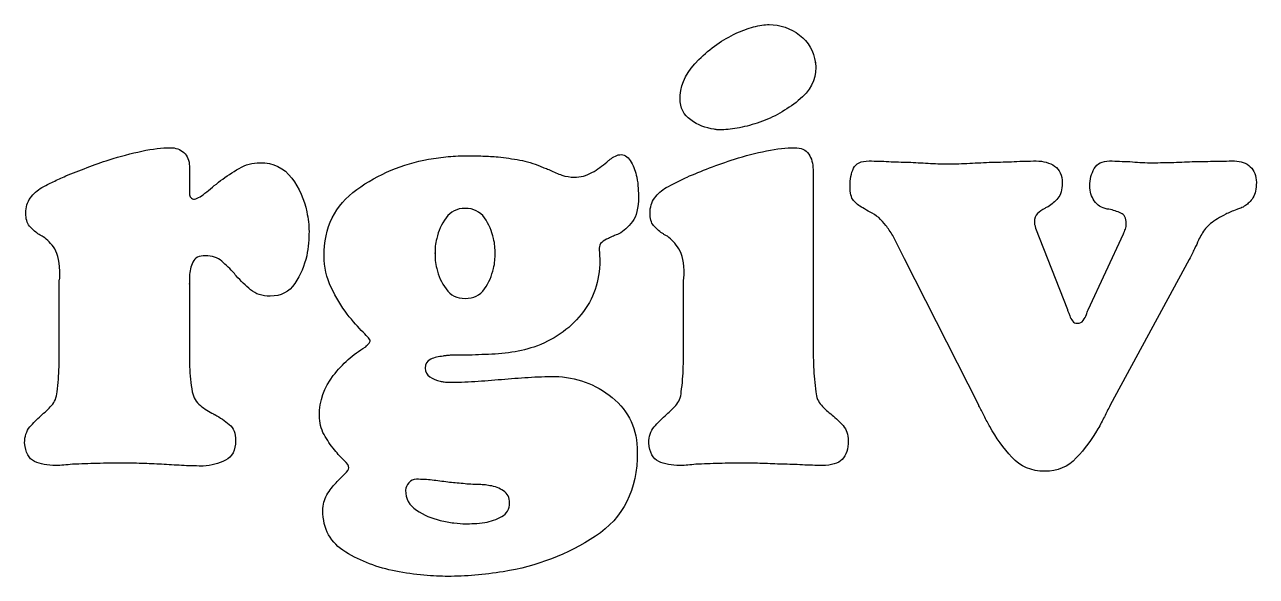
# Model space of a CAD drawing. Extents: x 1489 to 1914, y 371 to 1329.
# Drawn here: x 1614.04 to 1656.66, y 930.65 to 949.75 of the extents above; entities that cross this region are included whole.
import ezdxf

# ---------------------------------------------------------------- set-up
doc = ezdxf.new("R2010")
doc.units = 0
doc.layers.add('G0101', color=7, linetype='CONTINUOUS')

msp = doc.modelspace()

# ---------------------------------------------------------------- linework, layer by layer
at = {"layer": 'G0101', "color": 4}
for points in [[(1641.397859, 948.447576), (1641.397859, 948.387576)], [(1641.397859, 948.427576), (1641.397859, 948.447576)], [(1641.417859, 948.347576), (1641.417859, 948.307576), (1641.417859, 948.267576)], [(1636.717859, 947.187576), (1636.717859, 947.237576), (1636.717859, 947.307576)], [(1638.157859, 946.107576), (1638.027859, 946.107576)], [(1619.73776, 944.847876), (1619.73776, 944.007876), (1619.73776, 943.957876), (1619.73776, 943.927876)], [(1641.317859, 944.727576), (1641.317859, 938.795577)], [(1651.557559, 943.364576), (1651.527559, 943.364576), (1651.497559, 943.364576)], [(1648.977559, 942.902576), (1648.977559, 942.851576)], [(1647.057559, 936.572577), (1644.477559, 941.642576), (1644.077559, 942.444576)], [(1649.017559, 942.700576), (1650.117559, 939.889577)], [(1650.837559, 939.869577), (1652.057559, 942.500576)], [(1633.917759, 942.007476), (1633.937759, 941.587476)], [(1628.237759, 941.827476), (1628.237759, 941.847476)], [(1654.337559, 941.622576), (1651.597559, 936.572577)], [(1615.25776, 940.959876), (1615.25776, 941.010876), (1615.25776, 941.060876)], [(1636.837859, 938.795577), (1636.837859, 940.880576), (1636.857859, 941.080576)], [(1615.23776, 938.775877), (1615.23776, 940.880876)], [(1619.73776, 941.027876), (1619.73776, 940.897876), (1619.73776, 940.767876), (1619.73776, 940.787876)], [(1619.73776, 940.787876), (1619.73776, 938.801877)], [(1636.837859, 938.775577), (1636.837859, 938.795577)], [(1629.407759, 938.307477), (1628.957759, 938.307477), (1628.757759, 938.307477)], [(1647.057559, 936.552577), (1647.057559, 936.572577)], [(1620.587759, 936.250877), (1620.617759, 936.250877)], [(1620.217759, 934.467877), (1620.187759, 934.467877), (1620.157759, 934.467877)]]:
    msp.add_lwpolyline(points, dxfattribs=at)
for points in [[(1634.367759, 936.837477)], [(1627.327759, 933.887477)]]:
    msp.add_lwpolyline(points, close=True, dxfattribs=at)
for points in [[(1638.657859, 949.447576), (1638.857859, 949.540576), (1639.057859, 949.614576), (1639.257859, 949.667576)], [(1639.257859, 949.667576), (1639.457859, 949.720576), (1639.637859, 949.747576), (1639.797859, 949.747576)], [(1639.797859, 949.747576), (1640.184859, 949.747576), (1640.534859, 949.627576), (1640.847859, 949.387576)], [(1637.367859, 948.537576), (1637.760859, 948.930576), (1638.190859, 949.234576), (1638.657859, 949.447576)], [(1640.847859, 949.387576), (1641.160859, 949.147576), (1641.344859, 948.827576), (1641.397859, 948.427576)], [(1636.717859, 947.307576), (1636.757859, 947.734576), (1636.974859, 948.144576), (1637.367859, 948.537576)], [(1641.397859, 948.387576), (1641.397859, 948.374576), (1641.403859, 948.360576), (1641.417859, 948.347576)], [(1641.417859, 948.267576), (1641.417859, 947.827576), (1641.213859, 947.444576), (1640.807859, 947.117576)], [(1637.087859, 946.447576), (1636.840859, 946.620576), (1636.717859, 946.867576), (1636.717859, 947.187576)], [(1640.807859, 947.117576), (1640.400859, 946.790576), (1639.957859, 946.540576), (1639.477859, 946.367576)], [(1637.897859, 946.127576), (1637.604859, 946.167576), (1637.334859, 946.274576), (1637.087859, 946.447576)], [(1638.777859, 946.177576), (1638.550859, 946.130576), (1638.344859, 946.107576), (1638.157859, 946.107576)], [(1639.477859, 946.367576), (1639.237859, 946.287576), (1639.003859, 946.224576), (1638.777859, 946.177576)], [(1638.027859, 946.107576), (1637.980859, 946.107576), (1637.937859, 946.114576), (1637.897859, 946.127576)], [(1616.95776, 945.067876), (1617.34376, 945.187876), (1617.72476, 945.287876), (1618.09776, 945.367876)], [(1618.09776, 945.367876), (1618.47076, 945.447876), (1618.79776, 945.487876), (1619.07776, 945.487876)], [(1619.07776, 945.487876), (1619.26476, 945.487876), (1619.42076, 945.430876), (1619.54776, 945.317876)], [(1619.54776, 945.317876), (1619.67476, 945.204876), (1619.73776, 945.047876), (1619.73776, 944.847876)], [(1638.597859, 945.087576), (1638.970859, 945.207576), (1639.340859, 945.303576), (1639.707859, 945.377576)], [(1639.707859, 945.377576), (1640.074859, 945.450576), (1640.397859, 945.487576), (1640.677859, 945.487576)], [(1640.677859, 945.487576), (1640.903859, 945.487576), (1641.067859, 945.414576), (1641.167859, 945.267576)], [(1616.19776, 944.797876), (1616.45076, 944.897876), (1616.70476, 944.987876), (1616.95776, 945.067876)], [(1621.457759, 944.767876), (1621.684759, 944.900876), (1621.924759, 944.967876), (1622.177759, 944.967876)], [(1622.177759, 944.967876), (1622.644759, 944.967876), (1623.010759, 944.790876), (1623.277759, 944.437876)], [(1625.527759, 944.037476), (1626.280759, 944.577476), (1627.111759, 944.927476), (1628.017759, 945.087476)], [(1628.017759, 945.087476), (1628.244759, 945.127476), (1628.470759, 945.157476), (1628.697759, 945.177476)], [(1628.697759, 945.177476), (1628.924759, 945.197476), (1629.144759, 945.207476), (1629.357759, 945.207476)], [(1629.357759, 945.207476), (1629.530759, 945.207476), (1629.707759, 945.204476), (1629.887759, 945.197476)], [(1629.887759, 945.197476), (1630.067759, 945.190476), (1630.244759, 945.180476), (1630.417759, 945.167476)], [(1630.417759, 945.167476), (1630.671759, 945.140476), (1630.921759, 945.104476), (1631.167759, 945.057476)], [(1631.167759, 945.057476), (1631.414759, 945.011476), (1631.651759, 944.940476), (1631.877759, 944.847476)], [(1633.667759, 944.627476), (1633.861759, 944.734476), (1634.030759, 944.854476), (1634.177759, 944.987476)], [(1634.177759, 944.987476), (1634.190759, 945.000476), (1634.207759, 945.014476), (1634.227759, 945.027476)], [(1634.227759, 945.027476), (1634.247759, 945.040476), (1634.270759, 945.060476), (1634.297759, 945.087476)], [(1634.297759, 945.087476), (1634.350759, 945.127476), (1634.410759, 945.164476), (1634.477759, 945.197476)], [(1634.477759, 945.197476), (1634.544759, 945.230476), (1634.611759, 945.247476), (1634.677759, 945.247476)], [(1634.677759, 945.247476), (1634.824759, 945.234476), (1634.940759, 945.147476), (1635.027759, 944.987476)], [(1635.027759, 944.987476), (1635.114759, 944.827476), (1635.177759, 944.654476), (1635.217759, 944.467476)], [(1637.737859, 944.787576), (1638.017859, 944.894576), (1638.304859, 944.994576), (1638.597859, 945.087576)], [(1641.167859, 945.267576), (1641.267859, 945.120576), (1641.317859, 944.940576), (1641.317859, 944.727576)], [(1642.717559, 944.777576), (1642.797559, 944.944576), (1642.977559, 945.027576), (1643.257559, 945.027576)], [(1643.257559, 945.027576), (1643.484559, 945.027576), (1643.710559, 945.020576), (1643.937559, 945.007576)], [(1643.937559, 945.007576), (1644.164559, 944.994576), (1644.390559, 944.987576), (1644.617559, 944.987576)], [(1644.617559, 944.987576), (1644.844559, 944.974576), (1645.070559, 944.960576), (1645.297559, 944.947576)], [(1645.297559, 944.947576), (1645.524559, 944.934576), (1645.750559, 944.927576), (1645.977559, 944.927576)], [(1645.977559, 944.927576), (1646.230559, 944.927576), (1646.484559, 944.934576), (1646.737559, 944.947576)], [(1646.737559, 944.947576), (1646.990559, 944.960576), (1647.250559, 944.974576), (1647.517559, 944.987576)], [(1647.517559, 944.987576), (1647.770559, 944.987576), (1648.024559, 944.994576), (1648.277559, 945.007576)], [(1648.277559, 945.007576), (1648.530559, 945.020576), (1648.784559, 945.027576), (1649.037559, 945.027576)], [(1649.037559, 945.027576), (1649.290559, 945.027576), (1649.504559, 944.967576), (1649.677559, 944.847576)], [(1651.047559, 944.767576), (1651.147559, 944.940576), (1651.324559, 945.027576), (1651.577559, 945.027576)], [(1651.577559, 945.027576), (1651.697559, 945.027576), (1651.814559, 945.024576), (1651.927559, 945.017576)], [(1651.927559, 945.017576), (1652.040559, 945.010576), (1652.157559, 945.007576), (1652.277559, 945.007576)], [(1652.277559, 945.007576), (1652.397559, 944.994576), (1652.514559, 944.984576), (1652.627559, 944.977576)], [(1652.627559, 944.977576), (1652.740559, 944.970576), (1652.857559, 944.967576), (1652.977559, 944.967576)], [(1652.977559, 944.967576), (1653.217559, 944.967576), (1653.460559, 944.970576), (1653.707559, 944.977576)], [(1653.707559, 944.977576), (1653.953559, 944.984576), (1654.197559, 944.994576), (1654.437559, 945.007576)], [(1654.437559, 945.007576), (1654.677559, 945.007576), (1654.920559, 945.010576), (1655.167559, 945.017576)], [(1655.167559, 945.017576), (1655.414559, 945.024576), (1655.657559, 945.027576), (1655.897559, 945.027576)], [(1655.897559, 945.027576), (1656.124559, 945.027576), (1656.307559, 944.960576), (1656.447559, 944.827576)], [(1615.02776, 944.307876), (1615.16776, 944.373876), (1615.31076, 944.440876), (1615.45776, 944.507876)], [(1615.45776, 944.507876), (1615.69776, 944.600876), (1615.94476, 944.697876), (1616.19776, 944.797876)], [(1620.817759, 944.347876), (1621.017759, 944.494876), (1621.230759, 944.633876), (1621.457759, 944.767876)], [(1631.877759, 944.847476), (1631.930759, 944.820476), (1631.987759, 944.797476), (1632.047759, 944.777476)], [(1632.047759, 944.777476), (1632.107759, 944.757476), (1632.164759, 944.734476), (1632.217759, 944.707476)], [(1632.217759, 944.707476), (1632.350759, 944.640476), (1632.487759, 944.584476), (1632.627759, 944.537476)], [(1632.627759, 944.537476), (1632.767759, 944.491476), (1632.910759, 944.467476), (1633.057759, 944.467476)], [(1633.057759, 944.467476), (1633.270759, 944.467476), (1633.474759, 944.520476), (1633.667759, 944.627476)], [(1635.217759, 944.467476), (1635.244759, 944.334476), (1635.260759, 944.204476), (1635.267759, 944.077476)], [(1636.577859, 944.277576), (1636.697859, 944.337576), (1636.824859, 944.400576), (1636.957859, 944.467576)], [(1636.957859, 944.467576), (1637.197859, 944.573576), (1637.457859, 944.680576), (1637.737859, 944.787576)], [(1642.597559, 944.147576), (1642.597559, 944.400576), (1642.637559, 944.610576), (1642.717559, 944.777576)], [(1649.677559, 944.847576), (1649.850559, 944.727576), (1649.937559, 944.534576), (1649.937559, 944.267576)], [(1650.897559, 944.167576), (1650.897559, 944.394576), (1650.947559, 944.593576), (1651.047559, 944.767576)], [(1656.447559, 944.827576), (1656.587559, 944.694576), (1656.657559, 944.514576), (1656.657559, 944.287576)], [(1614.23776, 943.746876), (1614.34376, 943.893876), (1614.47776, 944.013876), (1614.63776, 944.107876)], [(1614.63776, 944.107876), (1614.75776, 944.173876), (1614.88776, 944.240876), (1615.02776, 944.307876)], [(1620.277759, 943.907876), (1620.437759, 944.040876), (1620.617759, 944.187876), (1620.817759, 944.347876)], [(1623.277759, 944.437876), (1623.544759, 944.083876), (1623.717759, 943.693876), (1623.797759, 943.267876)], [(1624.397759, 941.727476), (1624.397759, 942.727476), (1624.774759, 943.497476), (1625.527759, 944.037476)], [(1635.267759, 944.077476), (1635.274759, 943.951476), (1635.277759, 943.854476), (1635.277759, 943.787476)], [(1635.837859, 943.746576), (1635.943859, 943.893576), (1636.077859, 944.013576), (1636.237859, 944.107576)], [(1636.237859, 944.107576), (1636.344859, 944.160576), (1636.457859, 944.217576), (1636.577859, 944.277576)], [(1642.717559, 943.656576), (1642.637559, 943.756576), (1642.597559, 943.920576), (1642.597559, 944.147576)], [(1649.937559, 944.267576), (1649.937559, 944.026576), (1649.887559, 943.849576), (1649.787559, 943.735576)], [(1651.047559, 943.645576), (1650.947559, 943.792576), (1650.897559, 943.966576), (1650.897559, 944.167576)], [(1656.657559, 944.287576), (1656.657559, 944.060576), (1656.617559, 943.883576), (1656.537559, 943.756576)], [(1614.07776, 943.225876), (1614.07776, 943.425876), (1614.13076, 943.599876), (1614.23776, 943.746876)], [(1619.73776, 943.927876), (1619.73776, 943.873876), (1619.74776, 943.827876), (1619.76776, 943.787876)], [(1619.76776, 943.787876), (1619.78776, 943.747876), (1619.82376, 943.720876), (1619.87776, 943.707876)], [(1619.87776, 943.707876), (1619.98476, 943.707876), (1620.117759, 943.773876), (1620.277759, 943.907876)], [(1635.277759, 943.787476), (1635.277759, 943.400476), (1635.207759, 943.114476), (1635.067759, 942.927476)], [(1635.677859, 943.225576), (1635.677859, 943.426576), (1635.730859, 943.599576), (1635.837859, 943.746576)], [(1643.037559, 943.405576), (1642.904559, 943.472576), (1642.797559, 943.556576), (1642.717559, 943.656576)], [(1649.787559, 943.735576), (1649.687559, 943.621576), (1649.577559, 943.524576), (1649.457559, 943.444576)], [(1651.497559, 943.364576), (1651.297559, 943.404576), (1651.147559, 943.497576), (1651.047559, 943.645576)], [(1656.537559, 943.756576), (1656.457559, 943.629576), (1656.370559, 943.539576), (1656.277559, 943.486576)], [(1614.20776, 942.774876), (1614.12076, 942.873876), (1614.07776, 943.024876), (1614.07776, 943.225876)], [(1623.797759, 943.267876), (1623.823759, 943.147876), (1623.843759, 943.030876), (1623.857759, 942.917876)], [(1629.277759, 943.387476), (1628.997759, 943.387476), (1628.777759, 943.277476), (1628.617759, 943.057476)], [(1629.947759, 943.057476), (1629.794759, 943.277476), (1629.570759, 943.387476), (1629.277759, 943.387476)], [(1635.797859, 942.794576), (1635.717859, 942.894576), (1635.677859, 943.038576), (1635.677859, 943.225576)], [(1643.297559, 943.255576), (1643.203559, 943.302576), (1643.117559, 943.352576), (1643.037559, 943.405576)], [(1643.597559, 943.065576), (1643.490559, 943.145576), (1643.390559, 943.208576), (1643.297559, 943.255576)], [(1649.087559, 943.203576), (1649.014559, 943.136576), (1648.977559, 943.035576), (1648.977559, 942.902576)], [(1649.337559, 943.384576), (1649.244559, 943.330576), (1649.160559, 943.270576), (1649.087559, 943.203576)], [(1649.387559, 943.414576), (1649.367559, 943.407576), (1649.350559, 943.397576), (1649.337559, 943.384576)], [(1649.457559, 943.444576), (1649.430559, 943.430576), (1649.407559, 943.420576), (1649.387559, 943.414576)], [(1651.967559, 943.223576), (1651.840559, 943.277576), (1651.703559, 943.323576), (1651.557559, 943.364576)], [(1652.157559, 942.862576), (1652.157559, 943.049576), (1652.094559, 943.169576), (1651.967559, 943.223576)], [(1655.597559, 943.185576), (1655.490559, 943.131576), (1655.397559, 943.078576), (1655.317559, 943.025576)], [(1655.977559, 943.345576), (1655.830559, 943.292576), (1655.703559, 943.238576), (1655.597559, 943.185576)], [(1656.117559, 943.395576), (1656.064559, 943.375576), (1656.017559, 943.358576), (1655.977559, 943.345576)], [(1656.277559, 943.486576), (1656.224559, 943.445576), (1656.170559, 943.415576), (1656.117559, 943.395576)], [(1614.49776, 942.503876), (1614.39076, 942.583876), (1614.29476, 942.673876), (1614.20776, 942.774876)], [(1623.857759, 942.917876), (1623.870759, 942.803876), (1623.877759, 942.693876), (1623.877759, 942.587876)], [(1628.617759, 943.057476), (1628.457759, 942.837476), (1628.350759, 942.600476), (1628.297759, 942.347476)], [(1630.257759, 942.347476), (1630.204759, 942.600476), (1630.100759, 942.837476), (1629.947759, 943.057476)], [(1635.067759, 942.927476), (1634.927759, 942.741476), (1634.770759, 942.600476), (1634.597759, 942.507476)], [(1636.097859, 942.524576), (1635.977859, 942.604576), (1635.877859, 942.694576), (1635.797859, 942.794576)], [(1643.837559, 942.794576), (1643.757559, 942.894576), (1643.677559, 942.985576), (1643.597559, 943.065576)], [(1644.077559, 942.444576), (1643.997559, 942.577576), (1643.917559, 942.694576), (1643.837559, 942.794576)], [(1648.977559, 942.851576), (1648.977559, 942.831576), (1648.984559, 942.814576), (1648.997559, 942.801576)], [(1648.997559, 942.801576), (1648.997559, 942.787576), (1649.000559, 942.771576), (1649.007559, 942.751576)], [(1649.007559, 942.751576), (1649.014559, 942.731576), (1649.017559, 942.714576), (1649.017559, 942.700576)], [(1652.127559, 942.671576), (1652.147559, 942.731576), (1652.157559, 942.795576), (1652.157559, 942.862576)], [(1655.317559, 943.025576), (1655.130559, 942.918576), (1654.990559, 942.804576), (1654.897559, 942.684576)], [(1614.57776, 942.463876), (1614.55076, 942.476876), (1614.52476, 942.490876), (1614.49776, 942.503876)], [(1614.67776, 942.403876), (1614.63776, 942.430876), (1614.60476, 942.450876), (1614.57776, 942.463876)], [(1615.07776, 941.982876), (1614.95776, 942.169876), (1614.82376, 942.309876), (1614.67776, 942.403876)], [(1623.877759, 942.587876), (1623.877759, 942.467876), (1623.870759, 942.333876), (1623.857759, 942.187876)], [(1628.297759, 942.347476), (1628.270759, 942.254476), (1628.254759, 942.164476), (1628.247759, 942.077476)], [(1630.307759, 942.077476), (1630.300759, 942.164476), (1630.284759, 942.254476), (1630.257759, 942.347476)], [(1634.237759, 942.347476), (1634.144759, 942.307476), (1634.067759, 942.261476), (1634.007759, 942.207476)], [(1634.407759, 942.427476), (1634.347759, 942.400476), (1634.290759, 942.374476), (1634.237759, 942.347476)], [(1634.597759, 942.507476), (1634.530759, 942.480476), (1634.467759, 942.454476), (1634.407759, 942.427476)], [(1636.177859, 942.473576), (1636.150859, 942.493576), (1636.124859, 942.510576), (1636.097859, 942.524576)], [(1636.277859, 942.424576), (1636.237859, 942.436576), (1636.204859, 942.453576), (1636.177859, 942.473576)], [(1636.677859, 941.983576), (1636.557859, 942.169576), (1636.423859, 942.317576), (1636.277859, 942.424576)], [(1652.057559, 942.500576), (1652.084559, 942.553576), (1652.107559, 942.611576), (1652.127559, 942.671576)], [(1654.897559, 942.684576), (1654.804559, 942.564576), (1654.724559, 942.430576), (1654.657559, 942.283576)], [(1615.25776, 941.060876), (1615.25776, 941.487876), (1615.19776, 941.795876), (1615.07776, 941.982876)], [(1623.857759, 942.187876), (1623.843759, 942.040876), (1623.823759, 941.893876), (1623.797759, 941.747876)], [(1628.247759, 942.077476), (1628.240759, 941.991476), (1628.237759, 941.907476), (1628.237759, 941.827476)], [(1630.317759, 941.827476), (1630.317759, 941.907476), (1630.314759, 941.991476), (1630.307759, 942.077476)], [(1634.007759, 942.207476), (1633.947759, 942.154476), (1633.917759, 942.087476), (1633.917759, 942.007476)], [(1636.857859, 941.080576), (1636.857859, 941.495576), (1636.797859, 941.795576), (1636.677859, 941.983576)], [(1654.517559, 941.983576), (1654.464559, 941.876576), (1654.404559, 941.755576), (1654.337559, 941.622576)], [(1654.657559, 942.283576), (1654.617559, 942.189576), (1654.570559, 942.089576), (1654.517559, 941.983576)], [(1619.85776, 941.527876), (1619.79076, 941.380876), (1619.75076, 941.213876), (1619.73776, 941.027876)], [(1620.297759, 941.747876), (1620.070759, 941.747876), (1619.92476, 941.673876), (1619.85776, 941.527876)], [(1620.857759, 941.557876), (1620.710759, 941.683876), (1620.524759, 941.747876), (1620.297759, 941.747876)], [(1621.297759, 941.127876), (1621.150759, 941.287876), (1621.004759, 941.430876), (1620.857759, 941.557876)], [(1623.797759, 941.747876), (1623.717759, 941.400876), (1623.580759, 941.080876), (1623.387759, 940.787876)], [(1624.647759, 940.647476), (1624.480759, 940.994476), (1624.397759, 941.354476), (1624.397759, 941.727476)], [(1628.237759, 941.847476), (1628.237759, 941.754476), (1628.240759, 941.664476), (1628.247759, 941.577476)], [(1628.247759, 941.577476), (1628.254759, 941.491476), (1628.270759, 941.400476), (1628.297759, 941.307476)], [(1630.257759, 941.307476), (1630.284759, 941.400476), (1630.300759, 941.491476), (1630.307759, 941.577476)], [(1630.307759, 941.577476), (1630.314759, 941.664476), (1630.317759, 941.747476), (1630.317759, 941.827476)], [(1633.937759, 941.587476), (1633.937759, 940.867476), (1633.724759, 940.244476), (1633.297759, 939.717477)], [(1621.327759, 941.087876), (1621.320759, 941.100876), (1621.310759, 941.113876), (1621.297759, 941.127876)], [(1621.357759, 941.047876), (1621.343759, 941.060876), (1621.334759, 941.073876), (1621.327759, 941.087876)], [(1621.857759, 940.567876), (1621.684759, 940.713876), (1621.517759, 940.873876), (1621.357759, 941.047876)], [(1628.297759, 941.307476), (1628.350759, 941.054476), (1628.457759, 940.817476), (1628.617759, 940.597476)], [(1629.947759, 940.597476), (1630.100759, 940.817476), (1630.204759, 941.054476), (1630.257759, 941.307476)], [(1615.23776, 940.880876), (1615.23776, 940.920876), (1615.24476, 940.946876), (1615.25776, 940.959876)], [(1623.387759, 940.787876), (1623.194759, 940.494876), (1622.910759, 940.347876), (1622.537759, 940.347876)], [(1625.197759, 939.727477), (1624.997759, 939.994477), (1624.814759, 940.300476), (1624.647759, 940.647476)], [(1622.537759, 940.347876), (1622.257759, 940.347876), (1622.030759, 940.420876), (1621.857759, 940.567876)], [(1628.617759, 940.597476), (1628.777759, 940.377476), (1628.997759, 940.267476), (1629.277759, 940.267476)], [(1629.277759, 940.267476), (1629.570759, 940.267476), (1629.794759, 940.377476), (1629.947759, 940.597476)], [(1650.117559, 939.889577), (1650.130559, 939.849577), (1650.144559, 939.812577), (1650.157559, 939.779577)], [(1650.157559, 939.779577), (1650.170559, 939.745577), (1650.183559, 939.708577), (1650.197559, 939.668577)], [(1650.777559, 939.708577), (1650.790559, 939.735577), (1650.800559, 939.762577), (1650.807559, 939.789577)], [(1650.807559, 939.789577), (1650.814559, 939.816577), (1650.824559, 939.842577), (1650.837559, 939.869577)], [(1625.747759, 939.097477), (1625.580759, 939.264477), (1625.397759, 939.474477), (1625.197759, 939.727477)], [(1633.297759, 939.717477), (1632.870759, 939.190477), (1632.324759, 938.814477), (1631.657759, 938.587477)], [(1650.197559, 939.668577), (1650.224559, 939.601577), (1650.257559, 939.541577), (1650.297559, 939.488577)], [(1650.297559, 939.488577), (1650.337559, 939.434577), (1650.390559, 939.407577), (1650.457559, 939.407577)], [(1650.457559, 939.407577), (1650.550559, 939.407577), (1650.620559, 939.441577), (1650.667559, 939.508577)], [(1650.667559, 939.508577), (1650.714559, 939.574577), (1650.750559, 939.641577), (1650.777559, 939.708577)], [(1625.997759, 938.807477), (1625.997759, 938.834477), (1625.914759, 938.930477), (1625.747759, 939.097477)], [(1615.22776, 937.903877), (1615.23476, 938.190877), (1615.23776, 938.480877), (1615.23776, 938.775877)], [(1619.73776, 938.801877), (1619.73776, 938.493877), (1619.74076, 938.195877), (1619.74776, 937.907877)], [(1624.717759, 937.597477), (1625.037759, 938.004477), (1625.404759, 938.334477), (1625.817759, 938.587477)], [(1625.817759, 938.587477), (1625.830759, 938.587477), (1625.841759, 938.590477), (1625.847759, 938.597477)], [(1625.847759, 938.597477), (1625.854759, 938.604477), (1625.857759, 938.614477), (1625.857759, 938.627477)], [(1625.857759, 938.627477), (1625.897759, 938.654477), (1625.930759, 938.684477), (1625.957759, 938.717477)], [(1625.957759, 938.717477), (1625.984759, 938.750477), (1625.997759, 938.780477), (1625.997759, 938.807477)], [(1631.657759, 938.587477), (1631.377759, 938.494477), (1631.084759, 938.427477), (1630.777759, 938.387477)], [(1636.827859, 937.903577), (1636.834859, 938.190577), (1636.837859, 938.481577), (1636.837859, 938.775577)], [(1641.317859, 938.795577), (1641.317859, 938.487577), (1641.324859, 938.190577), (1641.337859, 937.903577)], [(1628.087759, 938.165477), (1627.960759, 938.108477), (1627.897759, 938.003477), (1627.897759, 937.852477)], [(1628.517759, 938.269477), (1628.357759, 938.257477), (1628.214759, 938.222477), (1628.087759, 938.165477)], [(1628.637759, 938.288477), (1628.597759, 938.288477), (1628.557759, 938.282477), (1628.517759, 938.269477)], [(1628.757759, 938.307477), (1628.717759, 938.294477), (1628.677759, 938.288477), (1628.637759, 938.288477)], [(1629.857759, 938.327477), (1629.710759, 938.314477), (1629.560759, 938.307477), (1629.407759, 938.307477)], [(1630.777759, 938.387477), (1630.470759, 938.347477), (1630.164759, 938.327477), (1629.857759, 938.327477)], [(1615.15776, 937.031877), (1615.19776, 937.325877), (1615.22076, 937.615877), (1615.22776, 937.903877)], [(1619.74776, 937.907877), (1619.75476, 937.619877), (1619.78476, 937.328877), (1619.83776, 937.034877)], [(1627.897759, 937.852477), (1627.897759, 937.725477), (1627.950759, 937.626477), (1628.057759, 937.555477)], [(1636.757859, 937.031577), (1636.797859, 937.325577), (1636.820859, 937.615577), (1636.827859, 937.903577)], [(1641.337859, 937.903577), (1641.350859, 937.615577), (1641.377859, 937.324577), (1641.417859, 937.030577)], [(1624.237759, 936.207477), (1624.237759, 936.727477), (1624.397759, 937.190477), (1624.717759, 937.597477)], [(1628.057759, 937.555477), (1628.164759, 937.483477), (1628.284759, 937.434477), (1628.417759, 937.407477)], [(1628.417759, 937.407477), (1628.457759, 937.394477), (1628.504759, 937.384477), (1628.557759, 937.377477)], [(1628.557759, 937.377477), (1628.611759, 937.370477), (1628.657759, 937.367477), (1628.697759, 937.367477)], [(1628.697759, 937.367477), (1629.004759, 937.367477), (1629.310759, 937.377477), (1629.617759, 937.397477)], [(1629.617759, 937.397477), (1629.924759, 937.417477), (1630.230759, 937.440477), (1630.537759, 937.467477)], [(1630.537759, 937.467477), (1630.844759, 937.494477), (1631.151759, 937.517477), (1631.457759, 937.537477)], [(1631.457759, 937.537477), (1631.764759, 937.557477), (1632.070759, 937.567477), (1632.377759, 937.567477)], [(1632.377759, 937.567477), (1633.124759, 937.554477), (1633.787759, 937.310477), (1634.367759, 936.837477)], [(1614.96776, 936.559877), (1615.08076, 936.686877), (1615.14476, 936.844877), (1615.15776, 937.031877)], [(1619.83776, 937.034877), (1619.87776, 936.833877), (1619.97076, 936.675877), (1620.117759, 936.561877)], [(1634.367759, 936.837477), (1634.947759, 936.364477), (1635.237759, 935.734477), (1635.237759, 934.947477)], [(1636.567859, 936.560577), (1636.680859, 936.687577), (1636.744859, 936.844577), (1636.757859, 937.031577)], [(1641.417859, 937.030577), (1641.430859, 936.843577), (1641.494859, 936.690577), (1641.607859, 936.570577)], [(1614.59776, 936.209877), (1614.73076, 936.316877), (1614.85476, 936.433877), (1614.96776, 936.559877)], [(1620.117759, 936.561877), (1620.264759, 936.448877), (1620.417759, 936.350877), (1620.577759, 936.270877)], [(1636.197859, 936.209577), (1636.330859, 936.316577), (1636.454859, 936.433577), (1636.567859, 936.560577)], [(1641.607859, 936.570577), (1641.720859, 936.449577), (1641.844859, 936.336577), (1641.977859, 936.229577)], [(1647.237559, 936.201577), (1647.170559, 936.328577), (1647.110559, 936.445577), (1647.057559, 936.552577)], [(1651.597559, 936.572577), (1651.530559, 936.438577), (1651.464559, 936.304577), (1651.397559, 936.171577)], [(1614.21776, 935.818877), (1614.33776, 935.958877), (1614.46476, 936.089877), (1614.59776, 936.209877)], [(1620.577759, 936.270877), (1620.577759, 936.257877), (1620.580759, 936.250877), (1620.587759, 936.250877)], [(1620.617759, 936.250877), (1620.803759, 936.143877), (1620.970759, 936.030877), (1621.117759, 935.909877)], [(1624.397759, 935.557477), (1624.290759, 935.750477), (1624.237759, 935.967477), (1624.237759, 936.207477)], [(1635.817859, 935.819577), (1635.937859, 935.959577), (1636.064859, 936.089577), (1636.197859, 936.209577)], [(1641.977859, 936.229577), (1642.110859, 936.122577), (1642.237859, 936.002577), (1642.357859, 935.868577)], [(1647.437559, 935.830577), (1647.370559, 935.950577), (1647.304559, 936.074577), (1647.237559, 936.201577)], [(1651.397559, 936.171577), (1651.330559, 936.037577), (1651.257559, 935.897577), (1651.177559, 935.750577)], [(1614.03776, 935.267877), (1614.03776, 935.494877), (1614.09776, 935.678877), (1614.21776, 935.818877)], [(1621.117759, 935.909877), (1621.264759, 935.788877), (1621.337759, 935.601877), (1621.337759, 935.347877)], [(1624.757759, 935.027477), (1624.624759, 935.187477), (1624.504759, 935.364477), (1624.397759, 935.557477)], [(1635.637859, 935.267577), (1635.637859, 935.494577), (1635.697859, 935.678577), (1635.817859, 935.819577)], [(1642.357859, 935.868577), (1642.477859, 935.734577), (1642.537859, 935.561577), (1642.537859, 935.347577)], [(1648.197559, 934.768577), (1647.904559, 935.089577), (1647.650559, 935.443577), (1647.437559, 935.830577)], [(1651.177559, 935.750577), (1650.964559, 935.389577), (1650.714559, 935.055577), (1650.427559, 934.748577)], [(1614.37776, 934.627877), (1614.17776, 934.720877), (1614.06476, 934.933877), (1614.03776, 935.267877)], [(1621.337759, 935.347877), (1621.337759, 935.014877), (1621.220759, 934.787877), (1620.987759, 934.667877)], [(1635.977859, 934.627577), (1635.777859, 934.720577), (1635.664859, 934.934577), (1635.637859, 935.267577)], [(1642.537859, 935.347577), (1642.537859, 935.053577), (1642.467859, 934.837577), (1642.327859, 934.697577)], [(1620.987759, 934.667877), (1620.754759, 934.547877), (1620.497759, 934.480877), (1620.217759, 934.467877)], [(1625.097759, 934.657477), (1624.990759, 934.757477), (1624.877759, 934.880477), (1624.757759, 935.027477)], [(1625.257759, 934.407477), (1625.257759, 934.474477), (1625.204759, 934.557477), (1625.097759, 934.657477)], [(1635.237759, 934.947477), (1635.237759, 933.640477), (1634.754759, 932.671477), (1633.787759, 932.037477)], [(1642.327859, 934.697577), (1642.187859, 934.557577), (1641.957859, 934.487577), (1641.637859, 934.487577)], [(1649.337559, 934.287577), (1648.870559, 934.287577), (1648.490559, 934.447577), (1648.197559, 934.768577)], [(1650.427559, 934.748577), (1650.140559, 934.441577), (1649.777559, 934.287577), (1649.337559, 934.287577)], [(1615.11776, 934.487877), (1614.82376, 934.487877), (1614.57776, 934.534877), (1614.37776, 934.627877)], [(1615.39776, 934.497877), (1615.30376, 934.490877), (1615.21076, 934.487877), (1615.11776, 934.487877)], [(1615.69776, 934.527877), (1615.59076, 934.514877), (1615.49076, 934.504877), (1615.39776, 934.497877)], [(1616.54776, 934.557877), (1616.26076, 934.550877), (1615.97776, 934.540877), (1615.69776, 934.527877)], [(1617.39776, 934.567877), (1617.11776, 934.567877), (1616.83476, 934.564877), (1616.54776, 934.557877)], [(1618.08776, 934.557877), (1617.85476, 934.564877), (1617.62476, 934.567877), (1617.39776, 934.567877)], [(1618.77776, 934.527877), (1618.55076, 934.540877), (1618.32076, 934.550877), (1618.08776, 934.557877)], [(1619.46776, 934.487877), (1619.23476, 934.500877), (1619.00476, 934.514877), (1618.77776, 934.527877)], [(1620.157759, 934.467877), (1619.93076, 934.467877), (1619.70076, 934.474877), (1619.46776, 934.487877)], [(1625.117759, 934.197477), (1625.210759, 934.284477), (1625.257759, 934.354477), (1625.257759, 934.407477)], [(1636.717859, 934.487577), (1636.423859, 934.487577), (1636.177859, 934.534577), (1635.977859, 934.627577)], [(1636.987859, 934.497577), (1636.900859, 934.490577), (1636.810859, 934.487577), (1636.717859, 934.487577)], [(1637.257859, 934.527577), (1637.164859, 934.514577), (1637.074859, 934.504577), (1636.987859, 934.497577)], [(1638.067859, 934.557577), (1637.793859, 934.551577), (1637.523859, 934.541577), (1637.257859, 934.527577)], [(1638.877859, 934.567577), (1638.610859, 934.567577), (1638.340859, 934.564577), (1638.067859, 934.557577)], [(1639.567859, 934.557577), (1639.334859, 934.564577), (1639.104859, 934.567577), (1638.877859, 934.567577)], [(1640.257859, 934.527577), (1640.030859, 934.541577), (1639.800859, 934.551577), (1639.567859, 934.557577)], [(1640.947859, 934.507577), (1640.713859, 934.521577), (1640.483859, 934.527577), (1640.257859, 934.527577)], [(1641.637859, 934.487577), (1641.410859, 934.487577), (1641.180859, 934.494577), (1640.947859, 934.507577)], [(1624.497759, 933.467477), (1624.591759, 933.627477), (1624.697759, 933.767477), (1624.817759, 933.887477)], [(1624.817759, 933.887477), (1624.924759, 934.007477), (1625.024759, 934.111477), (1625.117759, 934.197477)], [(1627.327759, 933.887477), (1627.254759, 933.807477), (1627.217759, 933.721477), (1627.217759, 933.627477)], [(1627.597759, 934.007477), (1627.490759, 934.007477), (1627.401759, 933.967477), (1627.327759, 933.887477)], [(1628.137759, 933.977477), (1627.964759, 933.997477), (1627.784759, 934.007477), (1627.597759, 934.007477)], [(1628.677759, 933.907477), (1628.490759, 933.934477), (1628.310759, 933.957477), (1628.137759, 933.977477)], [(1629.207759, 933.857477), (1629.027759, 933.877477), (1628.850759, 933.894477), (1628.677759, 933.907477)], [(1629.737759, 933.827477), (1629.564759, 933.827477), (1629.387759, 933.837477), (1629.207759, 933.857477)], [(1629.927759, 933.817477), (1629.854759, 933.824477), (1629.790759, 933.827477), (1629.737759, 933.827477)], [(1630.137759, 933.787477), (1630.070759, 933.801477), (1630.000759, 933.811477), (1629.927759, 933.817477)], [(1624.357759, 932.927477), (1624.357759, 933.127477), (1624.404759, 933.307477), (1624.497759, 933.467477)], [(1627.217759, 933.627477), (1627.217759, 933.334477), (1627.344759, 933.104477), (1627.597759, 932.937477)], [(1630.607759, 933.607477), (1630.467759, 933.701477), (1630.310759, 933.761477), (1630.137759, 933.787477)], [(1630.817759, 933.187477), (1630.817759, 933.374477), (1630.747759, 933.514477), (1630.607759, 933.607477)], [(1630.547759, 932.717477), (1630.727759, 932.817477), (1630.817759, 932.974477), (1630.817759, 933.187477)], [(1625.147759, 931.487477), (1624.620759, 931.807477), (1624.357759, 932.287477), (1624.357759, 932.927477)], [(1627.597759, 932.937477), (1627.850759, 932.771477), (1628.124759, 932.654477), (1628.417759, 932.587477)], [(1628.417759, 932.587477), (1628.577759, 932.547477), (1628.734759, 932.517477), (1628.887759, 932.497477)], [(1629.957759, 932.507477), (1630.171759, 932.547477), (1630.367759, 932.617477), (1630.547759, 932.717477)], [(1628.887759, 932.497477), (1629.040759, 932.477477), (1629.177759, 932.467477), (1629.297759, 932.467477)], [(1629.297759, 932.467477), (1629.377759, 932.467477), (1629.477759, 932.471477), (1629.597759, 932.477477)], [(1629.597759, 932.477477), (1629.717759, 932.484477), (1629.837759, 932.494477), (1629.957759, 932.507477)], [(1633.787759, 932.037477), (1632.820759, 931.404477), (1631.757759, 930.994477), (1630.597759, 930.807477)], [(1626.877759, 930.827477), (1626.250759, 930.947477), (1625.674759, 931.167477), (1625.147759, 931.487477)], [(1627.847759, 930.687477), (1627.534759, 930.714477), (1627.210759, 930.761477), (1626.877759, 930.827477)], [(1628.677759, 930.647477), (1628.437759, 930.647477), (1628.160759, 930.660477), (1627.847759, 930.687477)], [(1629.617759, 930.687477), (1629.297759, 930.660477), (1628.984759, 930.647477), (1628.677759, 930.647477)], [(1630.597759, 930.807477), (1630.264759, 930.754477), (1629.937759, 930.714477), (1629.617759, 930.687477)]]:
    msp.add_open_spline(points, degree=3, dxfattribs=at)

doc.saveas('drawing.dxf')
